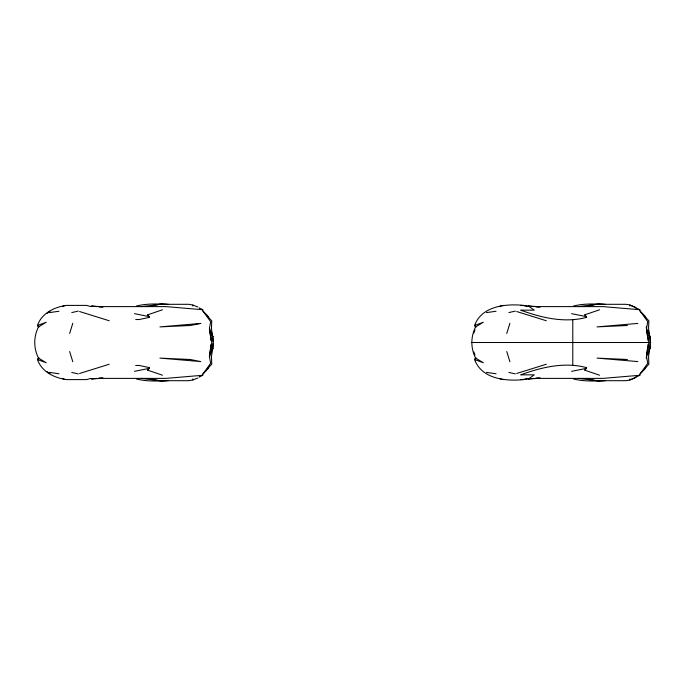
<?xml version="1.0" encoding="UTF-8"?>
<svg xmlns="http://www.w3.org/2000/svg" width="685" height="685" viewBox="0 0 685 685"><rect width="100%" height="100%" fill="white"/><g stroke="black" fill="none" stroke-linecap="round" stroke-linejoin="round"><path stroke-width="1.03" d="M141.367 378.385L159.519 380.697L188.863 380.697L192.87 379.952L192.879 378.925M629.986 378.925L629.721 380.089L625.97 380.697L596.626 380.697L578.474 378.385M199.309 308.55L199.309 307.925L202.726 309.723L202.632 310.451L210.663 321.719L209.37 328.646L211.768 342.5L209.37 356.354L210.663 363.281L202.632 374.549L202.726 375.277L199.309 377.075L199.309 376.45M578.474 306.615L596.626 304.303L625.97 304.303L629.721 304.911L639.833 309.723L639.739 310.451L647.77 321.719L646.477 328.646L648.875 342.5L646.477 356.354L647.77 363.281L639.739 374.549L639.833 375.277L629.977 379.952L635.046 377.983L636.416 376.45M646.238 358.204L647.334 349.222M209.559 356.697L210.826 348.802L210.826 344.598M646.666 356.697L647.924 348.802L647.924 344.598M475.578 358.024L474.602 359.514L483.319 362.767L475.578 358.024C470.621 348.134 470.621 336.866 475.578 326.976L483.319 322.233L474.602 325.486L475.578 326.976M211.417 353.255L212.393 346.576M648.318 354.188L649.5 348.614L650.133 348.656L650.133 343.527M69.647 333.475L72.798 323.251M506.746 333.475L509.905 323.251M38.471 326.976L37.495 325.486L46.212 322.233L38.471 326.976C33.514 336.866 33.514 348.134 38.471 358.024L46.212 362.767L37.495 359.514L38.471 358.024M473.892 333.004L474.979 329.99M162.465 375.217L147.737 370.2L149.51 367.648L139.141 365.456L135.673 365.456M599.572 375.217L584.844 370.2L586.617 367.648C564.714 361.714 541.501 367.211 520.737 374.841L534.283 374.841L528.452 378.968L520.805 379.601M208.719 367.246L207.752 369.078L202.323 374.575M645.827 367.246L644.859 369.078L639.422 374.575M147.737 370.2L149.51 367.648M584.844 370.2L586.617 367.648M211.922 349.855L213.026 348.656L213.026 343.527M649.029 349.855L650.133 348.656M38.959 358.024L37.495 359.514C41.597 371.809 54.355 377.88 66.376 379.601L86.567 379.601L90.84 378.394M476.066 358.024L474.602 359.514C481.581 379.053 506.061 381.442 523.674 379.601L527.947 378.394M203.308 373.128L211.768 364.172L211.451 356.697L213.343 342.5L211.451 328.303L211.768 320.828L203.308 311.872M641.134 372.417L648.875 364.172L648.558 356.697L650.45 342.5L648.558 328.303L648.875 320.828L641.134 312.583M63.32 378.394L62.909 378.677L64.767 379.37M500.427 378.394L500.016 378.677L500.487 379.01L503.475 379.601M47.162 313.31L49.996 311.384M192.87 379.952L197.939 377.983M135.673 319.544L139.141 319.544L149.51 317.352L147.737 314.8L162.465 309.783M520.805 305.399L528.452 306.032L534.283 310.159L520.737 310.159C541.501 317.789 564.714 323.286 586.617 317.352L584.844 314.8L599.572 309.783M79.571 373.479L109.189 364.257M516.678 373.479L546.296 364.257M90.84 306.606L86.567 305.399L66.376 305.399L63.388 305.99L62.909 306.323L63.32 306.606M64.767 305.63C53.293 307.676 41.4 313.73 37.495 325.486L38.959 326.976M71.771 312.574L78.218 311.101M508.878 312.574L515.326 311.101M527.947 306.606L523.674 305.399C506.061 303.558 481.581 305.947 474.602 325.486L476.066 326.976M151.59 305.793L159.519 304.303L188.863 304.303L192.87 305.048L197.939 307.017M588.698 305.793L595.282 304.637M134.491 371.33L148.491 368.53M571.59 371.33L585.598 368.53M136.358 306.032C146.915 303.378 157.678 303.926 168.382 304.303M573.465 306.032C584.022 303.378 594.785 303.926 605.489 304.303M168.382 380.697C157.678 381.074 146.915 381.622 136.358 378.968M605.489 380.697C594.785 381.074 584.022 381.622 573.465 378.968M49.311 312.625L58.953 311.247M503.475 305.399L500.487 305.99L500.016 306.323L500.427 306.606M486.418 312.625L496.06 311.247M141.367 306.615L158.175 304.637M96.576 378.403L91.345 378.968L100.755 378.385M98.674 378.18L102.853 377.726M533.683 378.403L528.452 378.968L537.862 378.385M535.781 378.18L539.96 377.726M637.829 323.423L597.037 326.891L627.426 325.495M202.726 375.277L165.941 378.385L98.777 378.394M639.833 375.277L603.048 378.385L535.884 378.394M160.076 304.508L162.919 304.303M597.183 304.508L600.026 304.303M211.417 331.745L212.393 336.386L213.026 336.344L213.026 341.472M650.133 341.472L650.133 336.344L649.5 336.386L648.318 330.812M159.519 304.303L166.078 304.303M596.626 304.303L603.185 304.303M98.777 306.606L165.941 306.615L202.726 309.723M535.884 306.606L603.048 306.615L639.833 309.723M471.357 342.5L650.75 342.5M159.519 380.697L166.078 380.697M596.626 380.697L603.185 380.697M627.426 359.505L597.037 358.109L637.829 361.577M537.862 306.615L528.452 306.032L533.683 306.597M100.755 306.615L91.345 306.032L96.576 306.597M212.393 348.614L213.026 348.656M595.282 380.363L588.698 379.207M597.183 380.492L600.026 380.697M158.175 380.363L151.59 379.207M160.076 380.492L162.919 380.697M535.781 306.82L539.96 307.274M98.674 306.82L102.853 307.274M486.418 372.375L496.06 373.753M49.311 372.375L58.953 373.753M571.59 313.67L585.598 316.47M134.491 313.67L148.491 316.47M508.878 372.426L515.326 373.899M71.771 372.426L78.218 373.899M516.678 311.521L546.296 320.743M79.571 311.521L109.189 320.743M47.162 371.69L49.996 373.616M639.422 310.425L644.859 315.922L645.827 317.754M202.323 310.425L207.752 315.922L208.719 317.754M649.029 335.145L650.133 336.344M211.922 335.145L213.026 336.344M584.844 314.8L586.617 317.352M147.737 314.8L149.51 317.352M473.892 351.996L474.979 355.01M506.746 351.525L509.905 361.748M69.647 351.525L72.798 361.748M646.666 328.303L647.924 336.198L647.924 340.402M209.559 328.303L210.826 336.198L210.826 340.402M646.238 326.796L647.334 335.778M629.986 306.075L629.977 305.048L635.046 307.017L636.416 308.55M192.87 305.048L192.879 306.075M572.78 319.544L572.78 365.456M212.393 336.386L212.393 338.424M209.482 327.772A95.515 95.506 -90 0 1 210.389 335.881M210.389 349.119A95.515 95.506 -90 0 1 209.482 357.227M200.722 323.423L190.327 325.495L159.93 326.891L200.722 323.423M190.327 359.505L159.93 358.109L200.722 361.577L190.327 359.505"/></g></svg>
